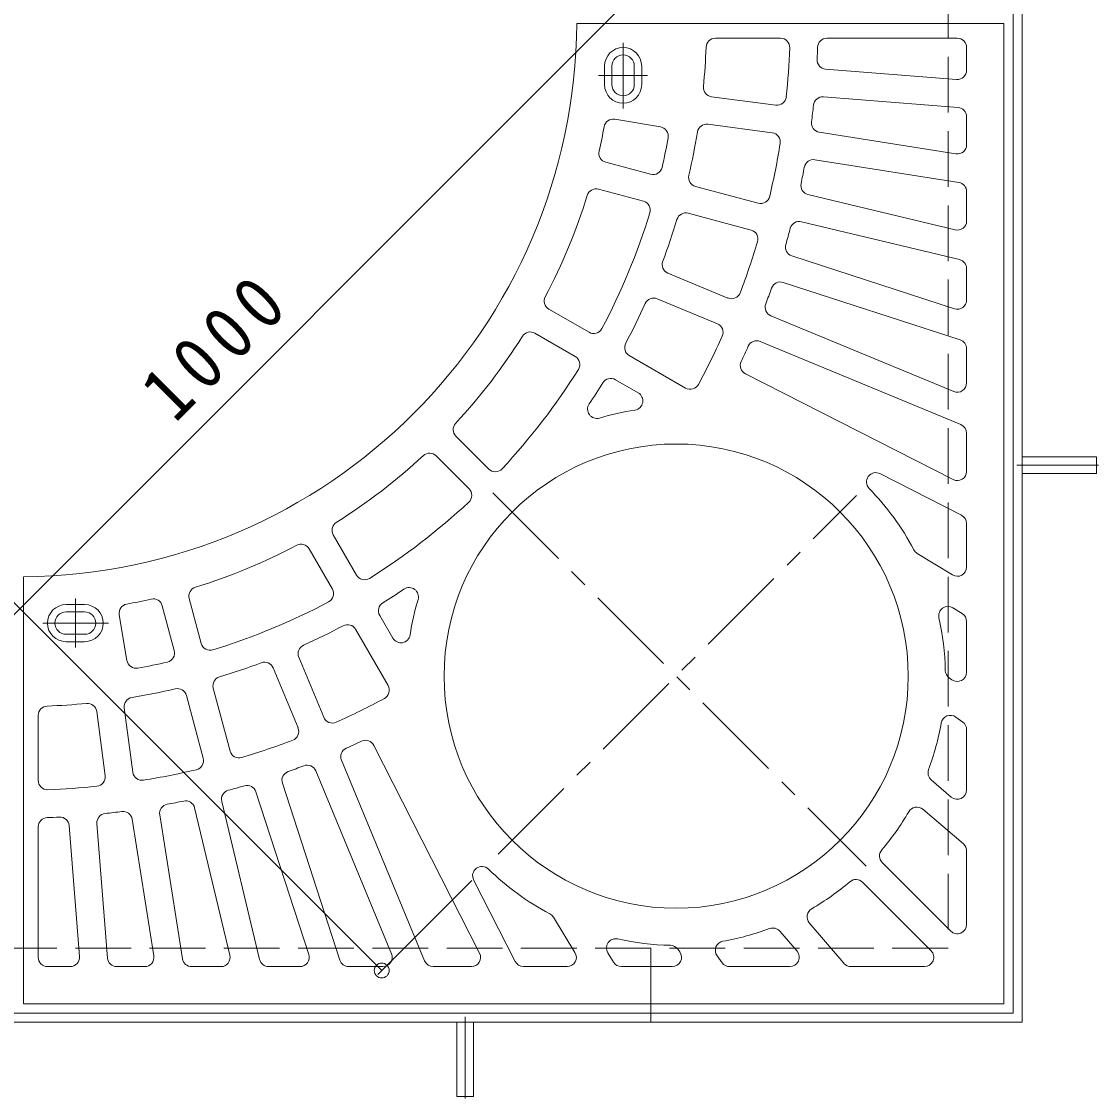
# Model space of a CAD drawing. Units: millimetres at full size, sheet at 1:10; details may follow other scales. Extents: x -1625 to 1779, y -1367 to 1097.
# Drawn here: x -896 to -316, y -121 to 459 of the extents above; entities that cross this region are included whole.
import ezdxf

# ---------------------------------------------------------------- set-up
doc = ezdxf.new("R2010")
doc.units = ezdxf.units.MM
doc.header["$LTSCALE"] = 10
doc.header["$PDMODE"] = 32
doc.header["$PDSIZE"] = 8
doc.linetypes.add('CHAIN1', pattern=[8, 5, -1, 1, -1])
doc.linetypes.add('DASHED3', pattern=[4, 3, -1])
for name, color, linetype, lineweight in [('0-0', 3, 'Continuous', 18), ('0-1', 2, 'Continuous', 18), ('0-4', 7, 'Continuous', 18)]:
    doc.layers.add(name, color=color, linetype=linetype, lineweight=lineweight)
doc.styles.add('ＭＳ ゴシック', font='')
doc.styles.get('ＭＳ ゴシック').set_extended_font_data('MS Gothic')

msp = doc.modelspace()

# ---------------------------------------------------------------- linework, layer by layer
at = {"layer": '0-0'}
for p, q in [((-366.8, 458.09), (-596.8, 458.09)), ((-366.8, 458.09), (-366.8, -69.91)), ((-487.07, 450.09), (-522.1, 450.09)), ((-391.8, 450.09), (-462.06, 450.09)), ((-386.8, 432.89), (-386.8, 445.09)), ((-581.8, 425.09), (-581.8, 435.09)), ((-577.8, 425.09), (-577.8, 435.09)), ((-565.8, 425.09), (-565.8, 435.09)), ((-561.8, 425.09), (-561.8, 435.09)), ((-392.19, 427.9), (-462.73, 433.45)), ((-489.51, 414.04), (-524.23, 418.61)), ((-391.41, 412.79), (-463.91, 418.5)), ((-551.63, 402.33), (-576.29, 406.46)), ((-386.8, 392.76), (-386.8, 407.81)), ((-491.47, 399.17), (-526.19, 403.74)), ((-392.58, 387.83), (-466.16, 399.48)), ((-557, 376.81), (-581.16, 383.28)), ((-391.01, 372.39), (-468.5, 384.66)), ((-560.88, 362.32), (-585.04, 368.79)), ((-499.01, 361.27), (-532.83, 370.33)), ((-392.96, 346.85), (-472.24, 365.88)), ((-386.8, 351.71), (-386.8, 367.45)), ((-502.89, 346.78), (-536.72, 355.84)), ((-390.63, 330.86), (-475.74, 351.29)), ((-393.34, 304.4), (-480.94, 332.86)), ((-386.8, 309.15), (-386.8, 326)), ((-515.31, 310.19), (-547.66, 323.6)), ((-390.25, 287.62), (-485.58, 318.59)), ((-521.05, 296.34), (-553.4, 309.74)), ((-590.13, 291.7), (-611.8, 304.21)), ((-393.71, 259.83), (-492.21, 300.62)), ((-597.63, 278.71), (-619.3, 291.22)), ((-389.88, 242), (-497.94, 286.76)), ((-538.14, 261.68), (-568.47, 279.19)), ((-386.8, 264.44), (-386.8, 282.86)), ((-394.07, 212.36), (-505.96, 269.37)), ((-563.68, 259.11), (-575.97, 266.2)), ((-644.16, 218.07), (-661.85, 235.76)), ((-386.8, 216.81), (-386.8, 237.38)), ((-654.77, 207.46), (-672.46, 225.15)), ((-389.53, 193.21), (-433.46, 215.59)), ((-386.8, 165.29), (-386.8, 188.75)), ((-715.41, 160.93), (-727.92, 182.59)), ((-728.4, 153.43), (-740.91, 175.09)), ((-394.41, 161.03), (-413.39, 172.66)), ((-894.8, -69.91), (-894.8, 160.1)), ((-861.8, 145.09), (-871.8, 145.09)), ((-799.02, 124.18), (-805.5, 148.34)), ((-861.8, 141.09), (-871.8, 141.09)), ((-839.04, 114.93), (-843.16, 139.59)), ((-813.51, 120.29), (-819.99, 144.46)), ((-695.81, 126.97), (-702.91, 139.26)), ((-389.18, 140.23), (-394.19, 143.3)), ((-386.8, 108.64), (-386.8, 135.97)), ((-861.8, 129.09), (-871.8, 129.09)), ((-698.39, 101.44), (-715.9, 131.76)), ((-861.8, 125.09), (-871.8, 125.09)), ((-733.04, 84.35), (-746.44, 116.7)), ((-746.9, 78.61), (-760.3, 110.96)), ((-394.74, 104.59), (-396.22, 105.67)), ((-783.49, 66.19), (-792.55, 100.01)), ((-797.97, 62.31), (-807.04, 96.13)), ((-850.74, 52.81), (-855.31, 87.53)), ((-835.87, 54.77), (-840.44, 89.49)), ((-886.8, 50.37), (-886.8, 85.39)), ((-388.86, 81.78), (-392.59, 84.5)), ((-386.8, 45.22), (-386.8, 77.74)), ((-649.06, -42.64), (-706.08, 69.26)), ((-678.71, -46.82), (-723.47, 61.24)), ((-696.53, -42.99), (-737.33, 55.5)), ((-724.32, -46.45), (-755.3, 48.87)), ((-395.04, 41.42), (-405.83, 50.63)), ((-741.1, -43.36), (-769.56, 44.24)), ((-783.55, -43.74), (-802.58, 35.54)), ((-767.56, -46.07), (-788, 39.04)), ((-388.55, 16.15), (-410.4, 34.81)), ((-824.53, -44.13), (-836.18, 29.45)), ((-809.1, -45.69), (-821.37, 31.8)), ((-886.8, -44.91), (-886.8, 25.35)), ((-864.61, -44.52), (-870.16, 26.02)), ((-849.5, -45.3), (-855.2, 27.2)), ((-386.8, -27.23), (-386.8, 12.34)), ((-395.33, -30.77), (-432.24, 6.15)), ((-629.91, -47.18), (-652.3, -3.24)), ((-405.94, -41.37), (-442.85, -4.46)), ((-597.73, -42.3), (-609.36, -23.31)), ((-452.85, -48.15), (-471.51, -26.3)), ((-478.12, -41.66), (-487.34, -30.87)), ((-541.3, -41.97), (-542.37, -40.49)), ((-576.94, -47.52), (-580.01, -42.51)), ((-518.49, -47.85), (-521.2, -44.11)), ((-869.59, -49.91), (-881.8, -49.91)), ((-829.47, -49.91), (-844.51, -49.91)), ((-788.41, -49.91), (-804.16, -49.91)), ((-745.86, -49.91), (-762.7, -49.91)), ((-701.15, -49.91), (-719.57, -49.91)), ((-653.52, -49.91), (-674.09, -49.91)), ((-601.99, -49.91), (-625.46, -49.91)), ((-545.34, -49.91), (-572.67, -49.91)), ((-481.93, -49.91), (-514.44, -49.91)), ((-409.47, -49.91), (-449.05, -49.91)), ((-366.8, -69.91), (-894.8, -69.91))]:
    msp.add_line(p, q, dxfattribs=at)
at = {"layer": '0-0', "linetype": 'CHAIN1'}
for p, q in [((-571.8, 412.22), (-571.8, 447.56)), ((-558.7, 430.09), (-585.06, 430.09)), ((-641.94, 205.24), (-440.85, 4.14)), ((-639.09, 10.7), (-446.01, 203.77)), ((-866.8, 122), (-866.8, 148.36)), ((-848.93, 135.09), (-884.27, 135.09))]:
    msp.add_line(p, q, dxfattribs=at)
at = {"layer": '0-0'}
msp.add_circle((-543.24, 106.54), 125, dxfattribs=at)
for centre, radius, start, end in [((-896.8, 460.09), 300, 270.38197, 359.61803), ((-522.1, 445.09), 5, 90, 177.70848), ((-487.07, 445.09), 5, 357.90454, 90), ((-462.06, 445.09), 5, 90, 178.02379), ((-391.8, 445.09), 5, 0, 90), ((-571.8, 435.09), 10, 0, 180), ((-571.8, 435.09), 6, 0, 180), ((-896.8, 460.09), 370, 354.41023, 357.70753), ((-896.8, 460.09), 415, 354.24709, 357.90335), ((-896.8, 460.09), 430, 357.14662, 358.02388), ((-462.34, 438.44), 5, 177.14581, 265.50136), ((-391.8, 432.89), 5, 265.50157, 0), ((-571.8, 425.09), 10, 180, 0), ((-571.8, 425.09), 6, 180, 0), ((-523.58, 423.57), 5, 174.41002, 262.5014), ((-488.86, 418.99), 5, 262.50104, 354.24731), ((-464.3, 413.52), 5, 85.49875, 173.85355), ((-896.8, 460.09), 430, 352.64665, 353.85332), ((-391.8, 407.81), 5, 0, 85.49875), ((-577.12, 401.53), 5, 80.50034, 169.61873), ((-896.8, 460.09), 320, 347.20421, 349.61847), ((-552.46, 397.4), 5, 349.68221, 80.50034), ((-526.84, 398.78), 5, 82.50104, 170.58948), ((-465.37, 404.42), 5, 172.64717, 261.00066), ((-896.8, 460.09), 355, 347.04668, 349.68147), ((-896.8, 460.09), 370, 346.91026, 350.58981), ((-492.13, 394.21), 5, 350.7533, 82.50104), ((-579.87, 388.11), 5, 167.20454, 254.9991), ((-896.8, 460.09), 415, 346.74709, 350.7529), ((-391.8, 392.76), 5, 261.00066, 0), ((-469.28, 379.73), 5, 81.0011, 169.35262), ((-555.7, 381.64), 5, 254.9991, 347.04688), ((-896.8, 460.09), 430, 348.14667, 349.35335), ((-531.54, 375.16), 5, 166.90984, 254.99983), ((-471.07, 370.74), 5, 168.14613, 256.49875), ((-391.8, 367.45), 5, 0, 81.0011), ((-896.8, 460.09), 320, 332.20428, 342.79576), ((-586.34, 363.96), 5, 74.9991, 162.795), ((-562.17, 357.49), 5, 342.953, 74.9991), ((-497.72, 366.1), 5, 254.9991, 346.74664), ((-896.8, 460.09), 355, 332.04674, 342.95328), ((-538.01, 351.02), 5, 75.00104, 163.08948), ((-896.8, 460.09), 370, 339.41026, 343.08981), ((-476.91, 346.43), 5, 76.49875, 164.85243), ((-391.8, 351.71), 5, 256.49875, 0), ((-504.19, 341.95), 5, 343.2533, 75.00104), ((-896.8, 460.09), 430, 343.64668, 344.85338), ((-896.8, 460.09), 415, 339.24709, 343.2529), ((-479.4, 337.61), 5, 163.64554, 251.99956), ((-391.8, 326), 5, 0, 76.49875), ((-545.75, 328.21), 5, 159.40984, 247.49983), ((-896.8, 460.09), 430, 339.14665, 340.35336), ((-487.12, 313.84), 5, 71.99956, 160.35306), ((-609.3, 308.54), 5, 152.20471, 240.00124), ((-555.32, 305.12), 5, 67.50104, 155.58948), ((-513.4, 314.81), 5, 247.4991, 339.24664), ((-391.8, 309.15), 5, 251.99956, 0), ((-896.8, 460.09), 370, 331.91026, 335.58981), ((-490.29, 305.24), 5, 159.14592, 247.49849), ((-522.96, 291.72), 5, 335.7533, 67.50104), ((-621.8, 286.89), 5, 59.9991, 147.795), ((-587.63, 296.03), 5, 240.00124, 332.04591), ((-896.8, 460.09), 320, 317.20428, 327.79576), ((-565.97, 283.52), 5, 151.90984, 239.99983), ((-896.8, 460.09), 415, 331.74709, 335.7529), ((-499.86, 282.15), 5, 67.49959, 155.85419), ((-391.8, 282.86), 5, 0, 71.99956), ((-600.13, 274.38), 5, 327.953, 59.9991), ((-896.8, 460.09), 430, 334.64667, 335.85333), ((-503.69, 273.83), 5, 154.64748, 242.99948), ((-896.8, 460.09), 355, 317.04674, 327.95328), ((-578.47, 261.87), 5, 60.00063, 148.08907), ((-896.8, 460.09), 370, 325.98822, 328.08983), ((-535.64, 266.01), 5, 239.9991, 331.74664), ((-391.8, 264.44), 5, 247.49959, 0), ((-566.18, 254.78), 5, 278.79494, 60.00124), ((-585.95, 250.33), 5, 145.98947, 286.54045), ((-543.24, 106.54), 145, 98.79414, 106.54132), ((-658.32, 239.29), 5, 137.20471, 225.00124), ((-391.8, 237.38), 5, 0, 67.49959), ((-676, 221.61), 5, 44.99966, 132.79619), ((-896.8, 460.09), 320, 302.20424, 312.79572), ((-640.63, 221.6), 5, 225.00124, 317.04591), ((-435.73, 211.14), 5, 62.99948, 224.21309), ((-391.8, 216.81), 5, 243.00078, 0), ((-658.31, 203.92), 5, 312.95499, 44.99966), ((-543.24, 106.54), 145, 27.9836, 44.21323), ((-896.8, 460.09), 355, 302.04671, 312.95325), ((-391.8, 188.75), 5, 0, 62.99948), ((-723.59, 185.09), 5, 122.2059, 210.0018), ((-896.8, 460.09), 320, 287.20424, 297.79572), ((-745.24, 172.59), 5, 29.99876, 117.79529), ((-410.78, 176.92), 5, 207.98331, 238.49925), ((-391.8, 165.29), 5, 238.50166, 0), ((-711.08, 163.43), 5, 210.0018, 302.0479), ((-800.67, 149.63), 5, 107.205, 195.0009), ((-732.73, 150.93), 5, 297.95409, 29.99876), ((-896.8, 460.09), 370, 301.91017, 304.01178), ((-687.04, 149.24), 5, 343.45955, 124.01053), ((-871.8, 135.09), 10, 90, 270), ((-861.8, 135.09), 10, 270, 90), ((-838.23, 140.41), 5, 100.38127, 189.49966), ((-896.8, 460.09), 320, 280.38153, 282.79579), ((-824.82, 143.16), 5, 15.0009, 102.79546), ((-896.8, 460.09), 355, 287.04672, 297.95326), ((-698.58, 141.76), 5, 121.91093, 209.99937), ((-543.24, 106.54), 145, 163.45868, 171.20586), ((-871.8, 135.09), 6, 90, 270), ((-861.8, 135.09), 6, 270, 90), ((-396.81, 139.04), 5, 58.50018, 192.51311), ((-391.8, 135.97), 5, 0, 58.49925), ((-896.8, 460.09), 370, 294.41017, 298.08972), ((-720.23, 129.26), 5, 30.00107, 118.09106), ((-543.24, 106.54), 145, 1.21324, 12.51273), ((-691.48, 129.47), 5, 209.99876, 351.20506), ((-794.19, 125.47), 5, 195.0009, 287.047), ((-741.82, 118.61), 5, 114.41142, 202.49986), ((-818.34, 119), 5, 282.95312, 15.0009), ((-834.1, 115.75), 5, 189.49966, 280.31779), ((-896.8, 460.09), 355, 280.31853, 282.95332), ((-896.8, 460.09), 370, 286.91017, 290.58972), ((-764.92, 109.05), 5, 22.49913, 110.58913), ((-787.72, 101.31), 5, 106.90948, 194.99792), ((-393.28, 109.71), 5, 181.2123, 233.99997), ((-391.8, 108.64), 5, 233.99997, 0), ((-896.8, 460.09), 370, 279.41019, 283.08974), ((-811.87, 94.84), 5, 15.00017, 103.09016), ((-702.72, 98.94), 5, 298.25426, 30.0018), ((-835.48, 90.14), 5, 99.41052, 187.49896), ((-896.8, 460.09), 415, 294.2471, 298.25291), ((-881.8, 85.39), 5, 92.29152, 180), ((-896.8, 460.09), 370, 272.29247, 275.58977), ((-860.27, 86.88), 5, 7.4986, 95.58998), ((-728.42, 86.26), 5, 202.49986, 294.2476), ((-543.24, 106.54), 145, 339.67346, 349.98369), ((-395.53, 80.45), 5, 53.99997, 169.98511), ((-391.8, 77.74), 5, 0, 54.00163), ((-751.52, 76.69), 5, 290.75232, 22.49986), ((-896.8, 460.09), 415, 286.7471, 290.75291), ((-896.8, 460.09), 430, 294.14667, 295.35333), ((-710.53, 66.99), 5, 27.00052, 115.35252), ((-778.66, 67.48), 5, 194.99792, 286.74567), ((-718.85, 63.15), 5, 114.14581, 202.50041), ((-802.8, 61.01), 5, 283.25336, 15.0009), ((-896.8, 460.09), 430, 289.64664, 290.85335), ((-741.95, 53.59), 5, 22.50151, 110.85408), ((-855.7, 52.16), 5, 275.75269, 7.49896), ((-830.91, 55.42), 5, 187.49896, 279.2467), ((-896.8, 460.09), 415, 279.2471, 283.25291), ((-750.54, 50.42), 5, 109.64694, 198.00044), ((-402.58, 54.43), 5, 159.67322, 229.49908), ((-881.8, 50.37), 5, 180, 272.09546), ((-896.8, 460.09), 415, 272.09665, 275.75291), ((-896.8, 460.09), 430, 285.14662, 286.35332), ((-774.32, 42.69), 5, 18.00044, 106.35446), ((-783.14, 40.2), 5, 105.14757, 193.50125), ((-391.8, 45.22), 5, 229.49908, 0), ((-816.43, 32.58), 5, 100.64738, 188.9989), ((-896.8, 460.09), 430, 280.64665, 281.85333), ((-807.44, 34.37), 5, 13.50125, 101.85387), ((-413.65, 31.01), 5, 49.49908, 149.76462), ((-881.8, 25.35), 5, 91.97621, 180), ((-896.8, 460.09), 430, 271.97612, 272.85338), ((-875.14, 25.63), 5, 4.49864, 92.85419), ((-850.22, 27.59), 5, 96.14645, 184.50125), ((-896.8, 460.09), 430, 276.14668, 277.35335), ((-841.12, 28.67), 5, 8.99934, 97.35283), ((-543.24, 106.54), 145, 319.78014, 329.76477), ((-428.71, 9.68), 5, 139.78114, 225.00201), ((-391.8, 12.34), 5, 0, 49.49908), ((-647.84, -0.97), 5, 45.78691, 207.00052), ((-543.24, 106.54), 145, 225.78677, 242.0164), ((-543.24, 106.54), 145, 300.23523, 310.21986), ((-446.39, -8), 5, 44.99799, 130.21886), ((-613.63, -25.92), 5, 31.50075, 62.01669), ((-467.71, -23.06), 5, 120.23538, 220.50092), ((-391.8, -27.23), 5, 225.00201, 0), ((-543.24, 106.54), 145, 280.01631, 290.32654), ((-491.14, -34.12), 5, 40.50092, 110.32678), ((-575.74, -39.9), 5, 77.48689, 211.49982), ((-543.24, 106.54), 145, 257.48727, 268.78676), ((-546.42, -43.43), 5, 36.00003, 88.7877), ((-517.15, -41.17), 5, 100.01489, 216.00003), ((-881.8, -44.91), 5, 180, 270), ((-869.59, -44.91), 5, 270, 4.49843), ((-844.51, -44.91), 5, 184.50125, 270), ((-829.47, -44.91), 5, 270, 8.99934), ((-804.16, -44.91), 5, 188.9989, 270), ((-788.41, -44.91), 5, 270, 13.50125), ((-762.7, -44.91), 5, 193.50125, 270), ((-745.86, -44.91), 5, 270, 18.00044), ((-701.15, -44.91), 5, 270, 22.50041), ((-653.52, -44.91), 5, 270, 26.99922), ((-601.99, -44.91), 5, 270, 31.49834), ((-545.34, -44.91), 5, 270, 36.00003), ((-481.93, -44.91), 5, 270, 40.50092), ((-409.47, -44.91), 5, 270, 44.99799), ((-719.57, -44.91), 5, 198.00044, 270), ((-674.09, -44.91), 5, 202.50041, 270), ((-625.46, -44.91), 5, 207.00052, 270), ((-572.67, -44.91), 5, 211.50075, 270), ((-514.44, -44.91), 5, 215.99837, 270), ((-449.05, -44.91), 5, 220.50092, 270)]:
    msp.add_arc(centre, radius, start, end, dxfattribs=at)
at = {"layer": '0-1'}
for p, q in [((-361.8, 995.09), (-361.8, -74.91)), ((-356.8, 224.59), (-316.8, 224.59)), ((-316.8, 215.59), (-316.8, 224.59)), ((-356.8, 215.59), (-316.8, 215.59)), ((-556.8, -39.91), (-556.8, -79.91)), ((-361.8, -74.91), (-1431.8, -74.91)), ((-661.3, -79.91), (-661.3, -119.91)), ((-652.3, -79.91), (-652.3, -119.91)), ((-652.3, -119.91), (-661.3, -119.91))]:
    msp.add_line(p, q, dxfattribs=at)
at = {"layer": '0-1', "linetype": 'CHAIN1'}
for p, q in [((-359.79, 220.09), (-315.78, 220.09)), ((-656.8, -76.91), (-656.8, -120.93))]:
    msp.add_line(p, q, dxfattribs=at)
at = {"layer": '0-1'}
msp.add_lwpolyline([(-1436.8, -79.91), (-1436.8, 1000.09), (-356.8, 1000.09), (-356.8, -79.91)], close=True, dxfattribs=at)
at = {"layer": '0-1', "linetype": 'DASHED3'}
msp.add_lwpolyline([(-1396.8, -39.91), (-1396.8, 960.09), (-396.8, 960.09), (-396.8, -39.91)], close=True, dxfattribs=at)
at = {"layer": '0-4'}
for p, q in [((-1408.9, 655.1), (-701.79, -52.01)), ((-1091.8, -52.01), (-384.69, 655.1)), ((-703.91, -54.13), (-653.23, -3.45))]:
    msp.add_line(p, q, dxfattribs=at)
msp.add_point((-701.79, -52.01), dxfattribs=at)

# ---------------------------------------------------------------- texts
at = {"layer": '0-4', "color": 2, "insert": (-812.89, 242.02), "char_height": 29.33, "attachment_point": 7, "rotation": 45, "style": 'ＭＳ ゴシック'}
msp.add_mtext('\\T1.28;\\W0.9;1000', dxfattribs=at)

doc.saveas('drawing.dxf')
